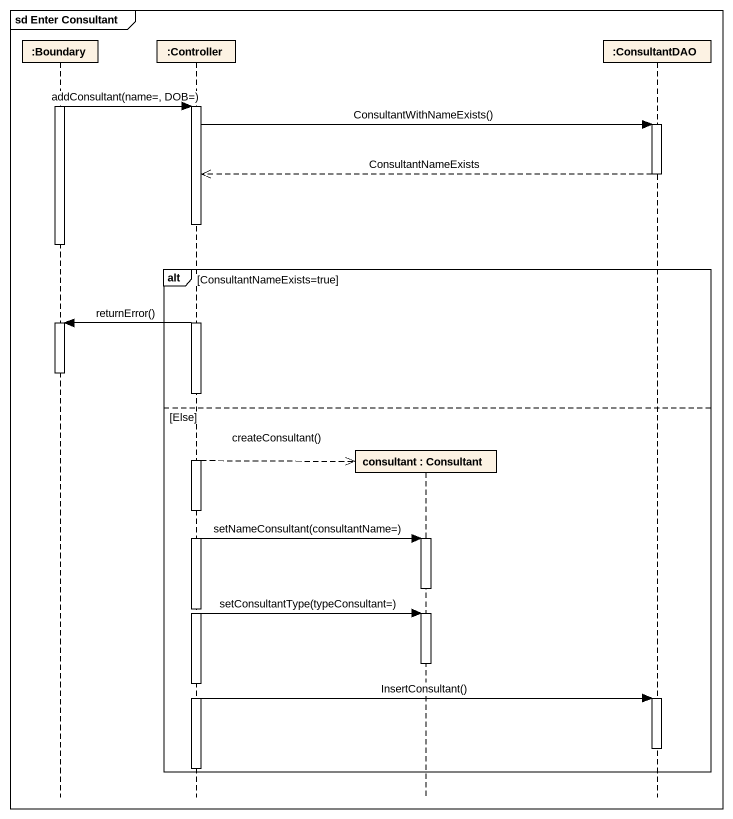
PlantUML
@startuml
mainframe sd Enter Consultant
hide footbox
participant ":Boundary" as Boundary_
participant ":Controller" as Controller
participant "consultant : Consultant" as consultant
participant ":ConsultantDAO" as ConsultantDAO

activate Boundary_
Boundary_ -> Controller : addConsultant(name=, DOB=)
activate Controller
Controller -> ConsultantDAO : ConsultantWithNameExists()
activate ConsultantDAO
ConsultantDAO -->> Controller : ConsultantNameExists
deactivate ConsultantDAO
deactivate Boundary_
alt ConsultantNameExists=true
  Controller -> Boundary_ : returnError()
  activate Boundary_
  deactivate Boundary_
else Else
  Controller -->> consultant ** : createConsultant()
  Controller -> consultant : setNameConsultant(consultantName=)
  activate consultant
  deactivate consultant
  Controller -> consultant : setConsultantType(typeConsultant=)
  activate consultant
  deactivate consultant
  Controller -> ConsultantDAO : InsertConsultant()
  activate ConsultantDAO
  deactivate ConsultantDAO
  deactivate Controller
end
@enduml
